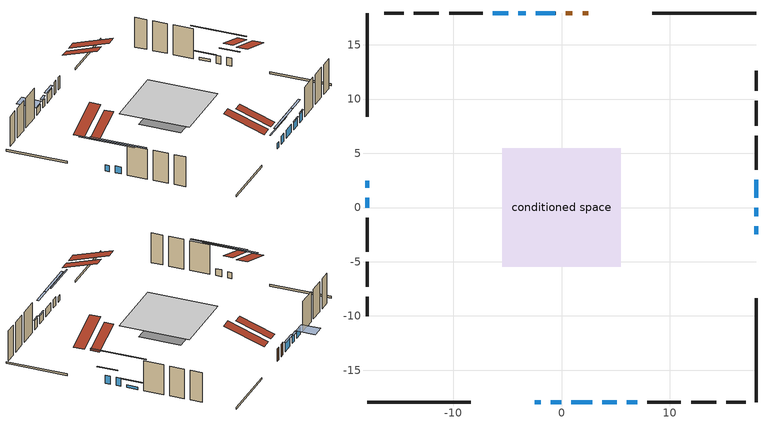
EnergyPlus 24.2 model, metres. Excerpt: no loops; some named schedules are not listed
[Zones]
conditioned space
 floor adiabatic (AdiabaticFloorConstruction): -5.44,-5.44 -5.44,5.44 5.44,5.44 5.44,-5.44 z2.44
 floor foundation (Slab1 construction): -3.26,-3.26 -3.26,3.26 3.26,3.26 3.26,-3.26 z0
 floor foundation (Slab2 construction): -2.88,-2.88 -2.88,2.88 2.88,2.88 2.88,-2.88 z0
 wall outside (RimJoist1 construction): 17.93,17.93 8.37,17.93 / -17.93,-17.93 -8.37,-17.93 / -17.93,17.93 -17.93,8.37 / 17.93,-17.93 17.93,-8.37 z0:0.3
 wall outside (AdiabaticWallConstruction 1): 2.49,17.93 1.94,17.93 / 1.01,17.93 0.37,17.93 z0:2.03
 wall outside (AdiabaticWallConstruction): 17.93,-2.49 17.93,-1.72 / 17.93,-0.8 17.93,-0.03 / -1,-17.93 -0.03,-17.93 / 0.9,-17.93 2.83,-17.93 z0:1.32; -0.55,17.93 -2.38,17.93 / 6.01,-17.93 6.97,-17.93 z0:1.47; -2.49,-17.93 -1.93,-17.93 z0:0.89; -17.93,2.49 -17.93,1.82 z0:0.97; -17.93,0.9 -17.93,-0.02 / -4.9,17.93 -6.33,17.93 z0:1.12; -3.31,17.93 -3.97,17.93 / 3.75,-17.93 5.08,-17.93 z0:1.22; 17.93,0.9 17.93,2.57 z0:0.41
 wall outside (Wall1 construction): -7.25,17.93 -10.36,17.93 / 7.9,-17.93 11.01,-17.93 / -17.93,-0.95 -17.93,-4.06 / 17.93,3.5 17.93,6.6 z0:4.88
 wall outside (Wall2 construction): -11.29,17.93 -13.61,17.93 / 11.94,-17.93 14.25,-17.93 / -17.93,-4.99 -17.93,-7.3 / 17.93,7.53 17.93,9.85 z0:4.88
 wall outside (Wall3 construction): -14.54,17.93 -16.35,17.93 / 15.18,-17.93 17,-17.93 / -17.93,-8.23 -17.93,-10.05 / 17.93,10.78 17.93,12.59 z0:4.88
 window (WindowConstruction): 17.93,-2.48 17.93,-1.72 z0:1.32
 window (WindowConstruction 5): -0.55,17.93 -2.38,17.93 z0:1.47
 window (WindowConstruction 12): -2.48,-17.93 -1.93,-17.93 z0:0.89
 window (WindowConstruction 6): 17.93,-0.79 17.93,-0.03 z0:1.32
 window (WindowConstruction 7): -17.93,2.48 -17.93,1.82 z0:0.97
 window (WindowConstruction 8): -17.93,0.89 -17.93,-0.02 z0:1.12
 window (WindowConstruction 9): -1,-17.93 -0.03,-17.93 z0:1.32
 window (WindowConstruction 10): 0.9,-17.93 2.83,-17.93 z0:1.32
 window (WindowConstruction 1): -3.31,17.93 -3.97,17.93 z0:1.22
 window (WindowConstruction 2): 3.76,-17.93 5.08,-17.93 z0:1.22
 window (WindowConstruction 3): 6.01,-17.93 6.97,-17.93 z0:1.47
 window (WindowConstruction 11): 17.93,0.9 17.93,2.57 z0:0.41
 window (WindowConstruction 4): -4.9,17.93 -6.33,17.93 z0:1.12
 door (Door): 2.48,17.93 1.94,17.93 z0:2.03
 door (Door 1): 1.01,17.93 0.38,17.93 z0:2.03
 ceiling adiabatic (AdiabaticFloorConstruction): 5.44,-5.44 5.44,5.44 -5.44,5.44 -5.44,-5.44 z2.44
 roof outside (Roof1 construction): 5.78,17.93,4.88 5.78,11.63,6.98 7.44,11.63,6.98 7.44,17.93,4.88; -5.78,-17.93,4.88 -5.78,-11.63,6.98 -7.44,-11.63,6.98 -7.44,-17.93,4.88; -17.93,5.78,4.88 -11.63,5.78,6.98 -11.63,7.44,6.98 -17.93,7.44,4.88; 17.93,-5.78,4.88 11.63,-5.78,6.98 11.63,-7.44,6.98 17.93,-7.44,4.88
 roof outside (Roof2 construction): 3.41,17.93,4.88 3.41,12.47,6.7 4.85,12.47,6.7 4.85,17.93,4.88; -3.41,-17.93,4.88 -3.41,-12.47,6.7 -4.85,-12.47,6.7 -4.85,-17.93,4.88; -17.93,3.41,4.88 -12.47,3.41,6.7 -12.47,4.85,6.7 -17.93,4.85,4.88; 17.93,-3.41,4.88 12.47,-3.41,6.7 12.47,-4.85,6.7 17.93,-4.85,4.88
shading: 17.93,-0.5 17.93,-3.7 18.08,-3.7 18.08,-0.5 z2.54; -2.68,17.93 -0.25,17.93 -0.25,18.23 -2.68,18.23 z1.77; 0.81,-17.93 -5.22,-17.93 -5.22,-18.08 0.81,-18.08 z3.63; 17.93,3.93 17.93,-4.75 18.08,-4.75 18.08,3.93 z5.28; -17.93,-2.14 -17.93,6.44 -18.23,6.44 -18.23,-2.14 z4.93; -17.93,-3.98 -17.93,4.85 -18.23,4.85 -18.23,-3.98 z5.08; 2.71,-17.93 -3.74,-17.93 -3.74,-18.23 2.71,-18.23 z4.06; 5.57,-17.93 -1.84,-17.93 -1.84,-18.23 5.57,-18.23 z4.06; -4.27,17.93 -3.01,17.93 -3.01,18.23 -4.27,18.23 z1.52; 5.23,-17.93 3.61,-17.93 3.61,-18.08 5.23,-18.08 z1.37; 7.12,-17.93 5.86,-17.93 5.86,-18.08 7.12,-18.08 z1.62; 17.93,3.48 17.93,-0.01 18.08,-0.01 18.08,3.48 z1.32; -6.62,17.93 -4.6,17.93 -4.6,20.98 -6.62,20.98 z1.42
[Building]
Building 1: Terrain=Suburbs
[Site:Location]
Quebec Intl AP_QC: Latitude {deg}=46.8; Longitude {deg}=-71.38; Time Zone {hr}=-5; Elevation {m}=74; Keep Site Location Information=Yes
[Site:GroundTemperature:Shallow]
0.0108218, -2.24938, -2.43038, -1.3578, 2.94801, 7.23376, 10.9493, 13.303, 13.5029, 11.5886, 7.96783, 3.81355
[Site:WaterMainsTemperature]
Calculation Method=Schedule; Temperature Schedule=mains temperature schedule
[Material] Roughness=Rough; Thermal Absorptance=0.9
Name | Thickness {m} | Conductivity {W/m-K} | Density {kg/m3} | Specific Heat {J/kg-K} | Solar Absorptance | Visible Absorptance
asphalt or fiberglass shingles | 0.00635 | 0.162714 | 1121.4 | 1465.45 | 0.4 | 0.4
concrete 4.0 in. | 0.1016 | 1.803125 | 2242.8 | 837.4 | 0.7 | 0.7
door material | 0.04445 | 0.0451087 | 512.64 | 1214.23 | 0.7 | 0.7
door material 1 | 0.04445 | 0.053851 | 512.64 | 1214.23 | 0.7 | 0.7
floor covering | 0.0127 | 0.0433444 | 54.468 | 1339.84 | 0.6 | 0.6
floor rigid ins; wall rigid ins 1 | 0.512978 | 0.029427 | 32.04 | 1214.23 | 0.7 | 0.7
floor stud and cavity | 0.1397 | 1.75129 | 37.0049 | 1207.88 | 0.7 | 0.7
furniture material conditioned space 1 | 0.1524 | 0.115458 | 640.8 | 1214.23 | 0.6 | 0.6
gypsum board | 0.0127 | 0.160291 | 801 | 837.4 | 0.6 | 0.6
interior vertical ins; interior vertical ins 1 | 0.025908 | 0.029427 | 32.04 | 1214.23 | 0.7 | 0.7
osb sheathing 0.5 in. | 0.0127 | 0.115458 | 512.64 | 1214.23 | 0.7 | 0.7
osb sheathing 0.75 in. | 0.01905 | 0.115458 | 512.64 | 1214.23 | 0.7 | 0.7
osb sheathing 2.0 in. | 0.0508 | 0.115458 | 512.64 | 1214.23 | 0.7 | 0.7
rim joist rigid ins; wall rigid ins | 0.051816 | 0.029427 | 32.04 | 1214.23 | 0.7 | 0.7
rim joist stud and cavity | 0.0508 | 0.0387467 | 125.044 | 1163.47 | 0.6 | 0.6
roof rigid ins | 0.103632 | 0.029427 | 32.04 | 1214.23 | 0.7 | 0.7
roof stud and cavity | 0.2032 | 0.279565 | 78.34581 | 1123.46 | 0.7 | 0.7
roof stud and cavity 1 | 0.2032 | 0.284388 | 78.34581 | 1123.46 | 0.7 | 0.7
slab rigid ins | 0.0126809 | 0.029427 | 32.04 | 1214.23 | 0.7 | 0.7
slab rigid ins 1 | 0.0653415 | 0.029427 | 32.04 | 1214.23 | 0.7 | 0.7
wall stud and cavity | 0.1397 | 0.0908802 | 139.0536 | 1170.24 | 0.7 | 0.7
wall stud and cavity 1 | 0.1397 | 0.201882 | 139.0536 | 1170.24 | 0.7 | 0.7
wall stud and cavity 2 | 0.1397 | 0.0927935 | 139.0536 | 1170.24 | 0.7 | 0.7
wall stud and cavity 3 | 0.0889 | 0.380278 | 52.3479 | 1209.89 | 0.7 | 0.7
wall stud and cavity 4 | 0.0889 | 0.391764 | 83.0341 | 1211.67 | 0.7 | 0.7
wood siding | 0.0254 | 0.102417 | 544.68 | 1172.36 | 0.4 | 0.4
wood siding 1; wood siding 2; wood siding 3 | 0.0254 | 0.102417 | 544.68 | 1172.36 | 0.7 | 0.7
[WindowMaterial:SimpleGlazingSystem]
Name | U-Factor {W/m2-K} | Solar Heat Gain Coefficient
WindowMaterial | 1.88453 | 0.35
WindowMaterial 1 | 1.93052 | 0.34
WindowMaterial 10 | 1.85784 | 0.35
WindowMaterial 11 | 2.98776 | 0.6
WindowMaterial 2 | 1.6222 | 0.44
WindowMaterial 3 | 2.93212 | 0.61
WindowMaterial 4 | 1.254838 | 0.39
WindowMaterial 5 | 1.81639 | 0.37
WindowMaterial 6 | 1.49445 | 0.32
WindowMaterial 7 | 1.80049 | 0.38
WindowMaterial 8 | 1.76813 | 0.39
WindowMaterial 9 | 1.67671 | 0.42
[Construction]
AdiabaticFloorConstruction: floor stud and cavity, floor rigid ins, osb sheathing 0.75 in., floor covering
AdiabaticWallConstruction: wood siding 2, wall rigid ins 1, wall stud and cavity 3, gypsum board
AdiabaticWallConstruction 1: wood siding 3, wall rigid ins 1, wall stud and cavity 3, gypsum board
Door: door material
Door 1: door material 1
furniture construction conditioned space 1: furniture material conditioned space 1
PartitionWallConstruction: gypsum board, wall stud and cavity 4, gypsum board
RimJoist1 construction: wood siding 1, rim joist rigid ins, osb sheathing 2.0 in., rim joist stud and cavity
Roof1 construction: asphalt or fiberglass shingles, roof rigid ins, osb sheathing 0.75 in., roof stud and cavity, gypsum board
Roof2 construction: asphalt or fiberglass shingles, roof rigid ins, osb sheathing 0.75 in., roof stud and cavity 1, gypsum board
Slab1 construction: slab rigid ins, concrete 4.0 in.
Slab2 construction: slab rigid ins 1, concrete 4.0 in.
Wall1 construction: wood siding, osb sheathing 0.5 in., wall stud and cavity, gypsum board
Wall2 construction: wood siding, wall rigid ins, osb sheathing 0.5 in., wall stud and cavity 1, gypsum board
Wall3 construction: wood siding, osb sheathing 0.5 in., wall stud and cavity 2, gypsum board
WindowConstruction: WindowMaterial
WindowConstruction 1; WindowConstruction 2: WindowMaterial 1
WindowConstruction 10: WindowMaterial 9
WindowConstruction 11: WindowMaterial 10
WindowConstruction 12: WindowMaterial 11
WindowConstruction 3: WindowMaterial 2
WindowConstruction 4: WindowMaterial 3
WindowConstruction 5: WindowMaterial 4
WindowConstruction 6: WindowMaterial 5
WindowConstruction 7: WindowMaterial 6
WindowConstruction 8: WindowMaterial 7
WindowConstruction 9: WindowMaterial 8
[Zone]
conditioned space: Multiplier=1; Volume {m3}=294.7; Part of Total Floor Area=Yes
[Space]
conditioned space 1: Zone=conditioned space; Volume {m3}=294.7
[SurfaceProperty:ExposedFoundationPerimeter] Exposed Perimeter Calculation Method=TotalExposedPerimeter
Name | Total Exposed Perimeter {m}
Slab1 | 18.593
Slab2 | 20.422
[InternalMass] Zone or ZoneList=conditioned space; Space or SpaceList=conditioned space 1
Name | Construction | Surface Area {m2}
furniture mass conditioned space 1 | furniture construction conditioned space 1 | 77.6441
partition wall mass | PartitionWallConstruction | 194.11
[Lights]
interior lighting: Zone or ZoneList or Space or SpaceList=conditioned space 1; Schedule=interior lighting schedule; Design Level Calculation Method=LightingLevel; Lighting Level {W}=343.2; Return Air Fraction=0; Fraction Radiant=0.6; Fraction Visible=0.2; Fraction Replaceable=1
[People]
occupants: Zone or ZoneList or Space or SpaceList=conditioned space 1; Number of People Schedule=occupants schedule; Number of People Calculation Method=People; Number of People=3; Fraction Radiant=0.314171; Sensible Heat Fraction=0.56303; Activity Level Schedule=occupants activity schedule; Carbon Dioxide Generation Rate {m3/s-W}=0; Enable ASHRAE 55 Comfort Warnings=No; Mean Radiant Temperature Calculation Type=EnclosureAveraged
[ElectricEquipment] Zone or ZoneList or Space or SpaceList=conditioned space 1; Design Level Calculation Method=EquipmentLevel
Name | Schedule | Design Level {W} | Fraction Latent | Fraction Radiant | Fraction Lost
clothes dryer | clothes dryer schedule | 140.772 | 0.015 | 0.081 | 0.85
clothes washer | clothes washer schedule | 32.1985 | 0.03 | 0.162 | 0.7
cooking range | cooking range schedule | 215.147 | 0.08 | 0.432 | 0.2
dishwasher | dishwasher schedule | 66.8632 | 0.3 | 0.18 | 0.4
fridge | fridge schedule | 72.9452 | 0 | 0.6 | 0
mech vent bath fan 0 | mech vent bath fan 0 schedule | 50.2 | 0 | 0 | 1
mech vent house fan | mech vent house fan schedule | 0 | 0 | 0 | 1
mech vent house fan cfis | mech vent house fan cfis schedule | 0 | 0 | 0 | 0
mech vent range fan 0 | mech vent range fan 0 schedule | 57 | 0 | 0 | 1
misc plug loads | misc plug loads schedule | 494.7 | 0.045 | 0.513 | 0.1
whole house fan | Always On Discrete | 0 | 0 | 0 | 1
[OtherEquipment] Zone or ZoneList or Space or SpaceList=conditioned space 1; Design Level Calculation Method=EquipmentLevel
Name | Fuel Type | Schedule | Design Level {W} | Fraction Latent | Fraction Radiant | Fraction Lost
clothes dryer 1 | Electricity | clothes dryer schedule | 0 | 0.015 | 0.081 | 0.85
cooking range 1 | Electricity | cooking range schedule | 0 | 0.08 | 0.432 | 0.2
general water use latent | None | general water use schedule | 62.594 | 1 | 0 | 0
general water use sensible | None | general water use schedule | -61.6891 | 0 | 0.6 | 0
mech vent house fan latent load | None | Always On Discrete | 0 | 1 | 0 | 0
mech vent house fan sensible load | None | Always On Discrete | 0 | 0 | 0 | 0
water heater energy adjustment1 | Electricity | Always On Discrete | 0.01 | 0 | 0 | 1
[ZoneInfiltration:DesignFlowRate] Zone or ZoneList or Space or SpaceList=conditioned space 1; Schedule=Always On Discrete; Design Flow Rate Calculation Method=Flow/Zone; Design Flow Rate {m3/s}=0
infil flow; natural vent flow; whole house fan flow
[ZoneControl:Thermostat]
conditioned space Thermostat: Zone or ZoneList=conditioned space; Control Type Schedule=conditioned space Thermostat Schedule; Control 1=conditioned space temperature setpoint; Temperature Difference Between Cutout And Setpoint {deltaC}=0
[ThermostatSetpoint:DualSetpoint]
conditioned space temperature setpoint: Heating Setpoint Temperature Schedule=heating setpoint; Cooling Setpoint Temperature Schedule=cooling setpoint
[Zone equipment]
conditioned space: electric baseboard
[Foundation:Kiva] Initial Indoor Air Temperature {C}=18; Interior Vertical Insulation Depth {m}=0.1016; Wall Height Above Grade {m}=0.1016; Wall Depth Below Slab {m}=0.2032
Name | Interior Vertical Insulation Material
Foundation Kiva 1 | interior vertical ins
Foundation Kiva 2 | interior vertical ins 1
[Foundation:Kiva:Settings]
Soil Conductivity {W/m-K}=0.849921; Soil Density {kg/m3}=1842.3; Soil Specific Heat {J/kg-K}=418.7; Ground Solar Absorptivity=0.9; Ground Thermal Absorptivity=0.9; Ground Surface Roughness {m}=0.03; Far-Field Width {m}=40; Deep-Ground Boundary Condition=ZeroFlux; Deep-Ground Depth {m}=40; Minimum Cell Dimension {m}=0.2; Maximum Cell Growth Coefficient=3; Simulation Timestep=Timestep
[Exterior:Lights]
exterior lighting: Schedule=exterior lighting schedule; Design Level {W}=75.6
[EnergyManagementSystem:Sensor] Output:Variable or Output:Meter Index Key=conditioned space
Name | Output:Variable or Output:Meter
conditioned_space_clg_unmet_s | Zone Cooling Setpoint Not Met Time
conditioned_space_htg_unmet_s | Zone Heating Setpoint Not Met Time
fridge_tin_s; tin_s; tin_s_1 | Zone Mean Air Temperature
tout_s | Zone Outdoor Air Drybulb Temperature
win_s | Zone Air Humidity Ratio
[Schedule:Week:Daily]
interior lighting schedule Week Rule - Jan1-Jan27: interior lighting schedule day, interior lighting schedule day, interior lighting schedule day, interior lighting schedule day, interior lighting schedule day, interior lighting schedule day, interior lighting schedule day, interior lighting schedule default day, interior lighting schedule default day, interior lighting schedule default day, interior lighting schedule default day, interior lighting schedule default day
interior lighting schedule Week Rule - Jan28-Feb3: interior lighting schedule day, interior lighting schedule day, interior lighting schedule day, interior lighting schedule day, interior lighting schedule day 1, interior lighting schedule day 1, interior lighting schedule day 1, interior lighting schedule default day, interior lighting schedule default day, interior lighting schedule default day, interior lighting schedule default day, interior lighting schedule default day
interior lighting schedule Week Rule - Feb4-Feb24: interior lighting schedule day 1, interior lighting schedule day 1, interior lighting schedule day 1, interior lighting schedule day 1, interior lighting schedule day 1, interior lighting schedule day 1, interior lighting schedule day 1, interior lighting schedule default day, interior lighting schedule default day, interior lighting schedule default day, interior lighting schedule default day, interior lighting schedule default day
interior lighting schedule Week Rule - Feb25-Mar3: interior lighting schedule day 1, interior lighting schedule day 1, interior lighting schedule day 1, interior lighting schedule day 1, interior lighting schedule day 2, interior lighting schedule day 2, interior lighting schedule day 2, interior lighting schedule default day, interior lighting schedule default day, interior lighting schedule default day, interior lighting schedule default day, interior lighting schedule default day
interior lighting schedule Week Rule - Mar4-Mar31: interior lighting schedule day 2, interior lighting schedule day 2, interior lighting schedule day 2, interior lighting schedule day 2, interior lighting schedule day 2, interior lighting schedule day 2, interior lighting schedule day 2, interior lighting schedule default day, interior lighting schedule default day, interior lighting schedule default day, interior lighting schedule default day, interior lighting schedule default day
interior lighting schedule Week Rule - Apr1-Apr28: interior lighting schedule day 3, interior lighting schedule day 3, interior lighting schedule day 3, interior lighting schedule day 3, interior lighting schedule day 3, interior lighting schedule day 3, interior lighting schedule day 3, interior lighting schedule default day, interior lighting schedule default day, interior lighting schedule default day, interior lighting schedule default day, interior lighting schedule default day
interior lighting schedule Week Rule - Apr29-May5: interior lighting schedule day 3, interior lighting schedule day 3, interior lighting schedule day 4, interior lighting schedule day 4, interior lighting schedule day 4, interior lighting schedule day 4, interior lighting schedule day 4, interior lighting schedule default day, interior lighting schedule default day, interior lighting schedule default day, interior lighting schedule default day, interior lighting schedule default day
interior lighting schedule Week Rule - May6-May26: interior lighting schedule day 4, interior lighting schedule day 4, interior lighting schedule day 4, interior lighting schedule day 4, interior lighting schedule day 4, interior lighting schedule day 4, interior lighting schedule day 4, interior lighting schedule default day, interior lighting schedule default day, interior lighting schedule default day, interior lighting schedule default day, interior lighting schedule default day
interior lighting schedule Week Rule - May27-Jun2: interior lighting schedule day 4, interior lighting schedule day 4, interior lighting schedule day 4, interior lighting schedule day 4, interior lighting schedule day 4, interior lighting schedule day 5, interior lighting schedule day 5, interior lighting schedule default day, interior lighting schedule default day, interior lighting schedule default day, interior lighting schedule default day, interior lighting schedule default day
interior lighting schedule Week Rule - Jun3-Jun30: interior lighting schedule day 5, interior lighting schedule day 5, interior lighting schedule day 5, interior lighting schedule day 5, interior lighting schedule day 5, interior lighting schedule day 5, interior lighting schedule day 5, interior lighting schedule default day, interior lighting schedule default day, interior lighting schedule default day, interior lighting schedule default day, interior lighting schedule default day
interior lighting schedule Week Rule - Jul1-Jul28: interior lighting schedule day 6, interior lighting schedule day 6, interior lighting schedule day 6, interior lighting schedule day 6, interior lighting schedule day 6, interior lighting schedule day 6, interior lighting schedule day 6, interior lighting schedule default day, interior lighting schedule default day, interior lighting schedule default day, interior lighting schedule default day, interior lighting schedule default day
interior lighting schedule Week Rule - Jul29-Aug4: interior lighting schedule day 6, interior lighting schedule day 6, interior lighting schedule day 6, interior lighting schedule day 7, interior lighting schedule day 7, interior lighting schedule day 7, interior lighting schedule day 7, interior lighting schedule default day, interior lighting schedule default day, interior lighting schedule default day, interior lighting schedule default day, interior lighting schedule default day
interior lighting schedule Week Rule - Aug5-Aug25: interior lighting schedule day 7, interior lighting schedule day 7, interior lighting schedule day 7, interior lighting schedule day 7, interior lighting schedule day 7, interior lighting schedule day 7, interior lighting schedule day 7, interior lighting schedule default day, interior lighting schedule default day, interior lighting schedule default day, interior lighting schedule default day, interior lighting schedule default day
interior lighting schedule Week Rule - Aug26-Sep1: interior lighting schedule day 7, interior lighting schedule day 7, interior lighting schedule day 7, interior lighting schedule day 7, interior lighting schedule day 7, interior lighting schedule day 7, interior lighting schedule day 8, interior lighting schedule default day, interior lighting schedule default day, interior lighting schedule default day, interior lighting schedule default day, interior lighting schedule default day
interior lighting schedule Week Rule - Sep2-Sep29: interior lighting schedule day 8, interior lighting schedule day 8, interior lighting schedule day 8, interior lighting schedule day 8, interior lighting schedule day 8, interior lighting schedule day 8, interior lighting schedule day 8, interior lighting schedule default day, interior lighting schedule default day, interior lighting schedule default day, interior lighting schedule default day, interior lighting schedule default day
interior lighting schedule Week Rule - Sep30-Oct6: interior lighting schedule day 8, interior lighting schedule day 9, interior lighting schedule day 9, interior lighting schedule day 9, interior lighting schedule day 9, interior lighting schedule day 9, interior lighting schedule day 9, interior lighting schedule default day, interior lighting schedule default day, interior lighting schedule default day, interior lighting schedule default day, interior lighting schedule default day
interior lighting schedule Week Rule - Oct7-Oct27: interior lighting schedule day 9, interior lighting schedule day 9, interior lighting schedule day 9, interior lighting schedule day 9, interior lighting schedule day 9, interior lighting schedule day 9, interior lighting schedule day 9, interior lighting schedule default day, interior lighting schedule default day, interior lighting schedule default day, interior lighting schedule default day, interior lighting schedule default day
interior lighting schedule Week Rule - Oct28-Nov3: interior lighting schedule day 9, interior lighting schedule day 9, interior lighting schedule day 9, interior lighting schedule day 9, interior lighting schedule day 10, interior lighting schedule day 10, interior lighting schedule day 10, interior lighting schedule default day, interior lighting schedule default day, interior lighting schedule default day, interior lighting schedule default day, interior lighting schedule default day
interior lighting schedule Week Rule - Nov4-Nov24: interior lighting schedule day 10, interior lighting schedule day 10, interior lighting schedule day 10, interior lighting schedule day 10, interior lighting schedule day 10, interior lighting schedule day 10, interior lighting schedule day 10, interior lighting schedule default day, interior lighting schedule default day, interior lighting schedule default day, interior lighting schedule default day, interior lighting schedule default day
interior lighting schedule Week Rule - Nov25-Dec1: interior lighting schedule day 10, interior lighting schedule day 10, interior lighting schedule day 10, interior lighting schedule day 10, interior lighting schedule day 10, interior lighting schedule day 10, interior lighting schedule day 11, interior lighting schedule default day, interior lighting schedule default day, interior lighting schedule default day, interior lighting schedule default day, interior lighting schedule default day
interior lighting schedule Week Rule - Dec2-Dec31: interior lighting schedule day 11, interior lighting schedule day 11, interior lighting schedule day 11, interior lighting schedule day 11, interior lighting schedule day 11, interior lighting schedule day 11, interior lighting schedule day 11, interior lighting schedule default day, interior lighting schedule default day, interior lighting schedule default day, interior lighting schedule default day, interior lighting schedule default day
occupants schedule Week Rule - Jan1-Dec31: occupants schedule day, occupants schedule day, occupants schedule day, occupants schedule day, occupants schedule day, occupants schedule day, occupants schedule day, occupants schedule default day, occupants schedule default day, occupants schedule default day, occupants schedule default day, occupants schedule default day
clothes dryer schedule Week Rule - Jan1-Dec31: clothes dryer schedule day, clothes dryer schedule day, clothes dryer schedule day, clothes dryer schedule day, clothes dryer schedule day, clothes dryer schedule day, clothes dryer schedule day, clothes dryer schedule default day, clothes dryer schedule default day, clothes dryer schedule default day, clothes dryer schedule default day, clothes dryer schedule default day
clothes washer schedule Week Rule - Jan1-Dec31: clothes washer schedule day, clothes washer schedule day, clothes washer schedule day, clothes washer schedule day, clothes washer schedule day, clothes washer schedule day, clothes washer schedule day, clothes washer schedule default day, clothes washer schedule default day, clothes washer schedule default day, clothes washer schedule default day, clothes washer schedule default day
cooking range schedule Week Rule - Jan1-Dec31: cooking range schedule day, cooking range schedule day, cooking range schedule day, cooking range schedule day, cooking range schedule day, cooking range schedule day, cooking range schedule day, cooking range schedule default day, cooking range schedule default day, cooking range schedule default day, cooking range schedule default day, cooking range schedule default day
dishwasher schedule Week Rule - Jan1-Dec31: dishwasher schedule day, dishwasher schedule day, dishwasher schedule day, dishwasher schedule day, dishwasher schedule day, dishwasher schedule day, dishwasher schedule day, dishwasher schedule default day, dishwasher schedule default day, dishwasher schedule default day, dishwasher schedule default day, dishwasher schedule default day
mech vent bath fan 0 schedule Week Rule - Jan1-Dec31: mech vent bath fan 0 schedule day, mech vent bath fan 0 schedule day, mech vent bath fan 0 schedule day, mech vent bath fan 0 schedule day, mech vent bath fan 0 schedule day, mech vent bath fan 0 schedule day, mech vent bath fan 0 schedule day, mech vent bath fan 0 schedule default day, mech vent bath fan 0 schedule default day, mech vent bath fan 0 schedule default day, mech vent bath fan 0 schedule default day, mech vent bath fan 0 schedule default day
mech vent range fan 0 schedule Week Rule - Jan1-Dec31: mech vent range fan 0 schedule day, mech vent range fan 0 schedule day, mech vent range fan 0 schedule day, mech vent range fan 0 schedule day, mech vent range fan 0 schedule day, mech vent range fan 0 schedule day, mech vent range fan 0 schedule day, mech vent range fan 0 schedule default day, mech vent range fan 0 schedule default day, mech vent range fan 0 schedule default day, mech vent range fan 0 schedule default day, mech vent range fan 0 schedule default day
misc plug loads schedule Week Rule - Jan1-Dec31: misc plug loads schedule day, misc plug loads schedule day, misc plug loads schedule day, misc plug loads schedule day, misc plug loads schedule day, misc plug loads schedule day, misc plug loads schedule day, misc plug loads schedule default day, misc plug loads schedule default day, misc plug loads schedule default day, misc plug loads schedule default day, misc plug loads schedule default day
general water use schedule Week Rule - Jan1-Dec31: general water use schedule day, general water use schedule day, general water use schedule day, general water use schedule day, general water use schedule day, general water use schedule day, general water use schedule day, general water use schedule default day, general water use schedule default day, general water use schedule default day, general water use schedule default day, general water use schedule default day
exterior lighting schedule Week Rule - Jan1-Jan27: exterior lighting schedule day, exterior lighting schedule day, exterior lighting schedule day, exterior lighting schedule day, exterior lighting schedule day, exterior lighting schedule day, exterior lighting schedule day, exterior lighting schedule default day, exterior lighting schedule default day, exterior lighting schedule default day, exterior lighting schedule default day, exterior lighting schedule default day
exterior lighting schedule Week Rule - Jan28-Feb3: exterior lighting schedule day, exterior lighting schedule day, exterior lighting schedule day, exterior lighting schedule day, exterior lighting schedule day 1, exterior lighting schedule day 1, exterior lighting schedule day 1, exterior lighting schedule default day, exterior lighting schedule default day, exterior lighting schedule default day, exterior lighting schedule default day, exterior lighting schedule default day
exterior lighting schedule Week Rule - Feb4-Feb24: exterior lighting schedule day 1, exterior lighting schedule day 1, exterior lighting schedule day 1, exterior lighting schedule day 1, exterior lighting schedule day 1, exterior lighting schedule day 1, exterior lighting schedule day 1, exterior lighting schedule default day, exterior lighting schedule default day, exterior lighting schedule default day, exterior lighting schedule default day, exterior lighting schedule default day
exterior lighting schedule Week Rule - Feb25-Mar3: exterior lighting schedule day 1, exterior lighting schedule day 1, exterior lighting schedule day 1, exterior lighting schedule day 1, exterior lighting schedule day 2, exterior lighting schedule day 2, exterior lighting schedule day 2, exterior lighting schedule default day, exterior lighting schedule default day, exterior lighting schedule default day, exterior lighting schedule default day, exterior lighting schedule default day
exterior lighting schedule Week Rule - Mar4-Mar31: exterior lighting schedule day 2, exterior lighting schedule day 2, exterior lighting schedule day 2, exterior lighting schedule day 2, exterior lighting schedule day 2, exterior lighting schedule day 2, exterior lighting schedule day 2, exterior lighting schedule default day, exterior lighting schedule default day, exterior lighting schedule default day, exterior lighting schedule default day, exterior lighting schedule default day
exterior lighting schedule Week Rule - Apr1-Apr28: exterior lighting schedule day 3, exterior lighting schedule day 3, exterior lighting schedule day 3, exterior lighting schedule day 3, exterior lighting schedule day 3, exterior lighting schedule day 3, exterior lighting schedule day 3, exterior lighting schedule default day, exterior lighting schedule default day, exterior lighting schedule default day, exterior lighting schedule default day, exterior lighting schedule default day
exterior lighting schedule Week Rule - Apr29-May5: exterior lighting schedule day 3, exterior lighting schedule day 3, exterior lighting schedule day 4, exterior lighting schedule day 4, exterior lighting schedule day 4, exterior lighting schedule day 4, exterior lighting schedule day 4, exterior lighting schedule default day, exterior lighting schedule default day, exterior lighting schedule default day, exterior lighting schedule default day, exterior lighting schedule default day
exterior lighting schedule Week Rule - May6-May26: exterior lighting schedule day 4, exterior lighting schedule day 4, exterior lighting schedule day 4, exterior lighting schedule day 4, exterior lighting schedule day 4, exterior lighting schedule day 4, exterior lighting schedule day 4, exterior lighting schedule default day, exterior lighting schedule default day, exterior lighting schedule default day, exterior lighting schedule default day, exterior lighting schedule default day
exterior lighting schedule Week Rule - May27-Jun2: exterior lighting schedule day 4, exterior lighting schedule day 4, exterior lighting schedule day 4, exterior lighting schedule day 4, exterior lighting schedule day 4, exterior lighting schedule day 5, exterior lighting schedule day 5, exterior lighting schedule default day, exterior lighting schedule default day, exterior lighting schedule default day, exterior lighting schedule default day, exterior lighting schedule default day
exterior lighting schedule Week Rule - Jun3-Jun30: exterior lighting schedule day 5, exterior lighting schedule day 5, exterior lighting schedule day 5, exterior lighting schedule day 5, exterior lighting schedule day 5, exterior lighting schedule day 5, exterior lighting schedule day 5, exterior lighting schedule default day, exterior lighting schedule default day, exterior lighting schedule default day, exterior lighting schedule default day, exterior lighting schedule default day
exterior lighting schedule Week Rule - Jul1-Jul28: exterior lighting schedule day 6, exterior lighting schedule day 6, exterior lighting schedule day 6, exterior lighting schedule day 6, exterior lighting schedule day 6, exterior lighting schedule day 6, exterior lighting schedule day 6, exterior lighting schedule default day, exterior lighting schedule default day, exterior lighting schedule default day, exterior lighting schedule default day, exterior lighting schedule default day
exterior lighting schedule Week Rule - Jul29-Aug4: exterior lighting schedule day 6, exterior lighting schedule day 6, exterior lighting schedule day 6, exterior lighting schedule day 7, exterior lighting schedule day 7, exterior lighting schedule day 7, exterior lighting schedule day 7, exterior lighting schedule default day, exterior lighting schedule default day, exterior lighting schedule default day, exterior lighting schedule default day, exterior lighting schedule default day
exterior lighting schedule Week Rule - Aug5-Aug25: exterior lighting schedule day 7, exterior lighting schedule day 7, exterior lighting schedule day 7, exterior lighting schedule day 7, exterior lighting schedule day 7, exterior lighting schedule day 7, exterior lighting schedule day 7, exterior lighting schedule default day, exterior lighting schedule default day, exterior lighting schedule default day, exterior lighting schedule default day, exterior lighting schedule default day
exterior lighting schedule Week Rule - Aug26-Sep1: exterior lighting schedule day 7, exterior lighting schedule day 7, exterior lighting schedule day 7, exterior lighting schedule day 7, exterior lighting schedule day 7, exterior lighting schedule day 7, exterior lighting schedule day 8, exterior lighting schedule default day, exterior lighting schedule default day, exterior lighting schedule default day, exterior lighting schedule default day, exterior lighting schedule default day
exterior lighting schedule Week Rule - Sep2-Sep29: exterior lighting schedule day 8, exterior lighting schedule day 8, exterior lighting schedule day 8, exterior lighting schedule day 8, exterior lighting schedule day 8, exterior lighting schedule day 8, exterior lighting schedule day 8, exterior lighting schedule default day, exterior lighting schedule default day, exterior lighting schedule default day, exterior lighting schedule default day, exterior lighting schedule default day
[Schedule:Year]
interior lighting schedule: interior lighting schedule Week Rule - Jan1-Jan27, 1, 1, 1, 27, interior lighting schedule Week Rule - Jan28-Feb3, 1, 28, 2, 3, interior lighting schedule Week Rule - Feb4-Feb24, 2, 4, 2, 24, interior lighting schedule Week Rule - Feb25-Mar3, 2, 25, 3, 3, interior lighting schedule Week Rule - Mar4-Mar31, 3, 4, 3, 31, interior lighting schedule Week Rule - Apr1-Apr28, 4, 1, 4, 28, interior lighting schedule Week Rule - Apr29-May5, 4, 29, 5, 5, interior lighting schedule Week Rule - May6-May26, 5, 6, 5, 26, interior lighting schedule Week Rule - May27-Jun2, 5, 27, 6, 2, interior lighting schedule Week Rule - Jun3-Jun30, 6, 3, 6, 30, interior lighting schedule Week Rule - Jul1-Jul28, 7, 1, 7, 28, interior lighting schedule Week Rule - Jul29-Aug4, 7, 29, 8, 4, interior lighting schedule Week Rule - Aug5-Aug25, 8, 5, 8, 25, interior lighting schedule Week Rule - Aug26-Sep1, 8, 26, 9, 1, interior lighting schedule Week Rule - Sep2-Sep29, 9, 2, 9, 29, interior lighting schedule Week Rule - Sep30-Oct6, 9, 30, 10, 6, interior lighting schedule Week Rule - Oct7-Oct27, 10, 7, 10, 27, interior lighting schedule Week Rule - Oct28-Nov3, 10, 28, 11, 3, interior lighting schedule Week Rule - Nov4-Nov24, 11, 4, 11, 24, interior lighting schedule Week Rule - Nov25-Dec1, 11, 25, 12, 1, interior lighting schedule Week Rule - Dec2-Dec31, 12, 2, 12, 31
occupants schedule: occupants schedule Week Rule - Jan1-Dec31, 1, 1, 12, 31
clothes dryer schedule: clothes dryer schedule Week Rule - Jan1-Dec31, 1, 1, 12, 31
clothes washer schedule: clothes washer schedule Week Rule - Jan1-Dec31, 1, 1, 12, 31
cooking range schedule: cooking range schedule Week Rule - Jan1-Dec31, 1, 1, 12, 31
dishwasher schedule: dishwasher schedule Week Rule - Jan1-Dec31, 1, 1, 12, 31
mech vent bath fan 0 schedule: mech vent bath fan 0 schedule Week Rule - Jan1-Dec31, 1, 1, 12, 31
mech vent range fan 0 schedule: mech vent range fan 0 schedule Week Rule - Jan1-Dec31, 1, 1, 12, 31
misc plug loads schedule: misc plug loads schedule Week Rule - Jan1-Dec31, 1, 1, 12, 31
general water use schedule: general water use schedule Week Rule - Jan1-Dec31, 1, 1, 12, 31
exterior lighting schedule: exterior lighting schedule Week Rule - Jan1-Jan27, 1, 1, 1, 27, exterior lighting schedule Week Rule - Jan28-Feb3, 1, 28, 2, 3, exterior lighting schedule Week Rule - Feb4-Feb24, 2, 4, 2, 24, exterior lighting schedule Week Rule - Feb25-Mar3, 2, 25, 3, 3, exterior lighting schedule Week Rule - Mar4-Mar31, 3, 4, 3, 31, exterior lighting schedule Week Rule - Apr1-Apr28, 4, 1, 4, 28, exterior lighting schedule Week Rule - Apr29-May5, 4, 29, 5, 5, exterior lighting schedule Week Rule - May6-May26, 5, 6, 5, 26, exterior lighting schedule Week Rule - May27-Jun2, 5, 27, 6, 2, exterior lighting schedule Week Rule - Jun3-Jun30, 6, 3, 6, 30, exterior lighting schedule Week Rule - Jul1-Jul28, 7, 1, 7, 28, exterior lighting schedule Week Rule - Jul29-Aug4, 7, 29, 8, 4, exterior lighting schedule Week Rule - Aug5-Aug25, 8, 5, 8, 25, exterior lighting schedule Week Rule - Aug26-Sep1, 8, 26, 9, 1, exterior lighting schedule Week Rule - Sep2-Sep29, 9, 2, 9, 29, exterior lighting schedule Week Rule - Sep30-Oct6, 9, 30, 10, 6, exterior lighting schedule Week Rule - Oct7-Oct27, 10, 7, 10, 27, exterior lighting schedule Week Rule - Oct28-Nov3, 10, 28, 11, 3, exterior lighting schedule Week Rule - Nov4-Nov24, 11, 4, 11, 24, exterior lighting schedule Week Rule - Nov25-Dec1, 11, 25, 12, 1, exterior lighting schedule Week Rule - Dec2-Dec31, 12, 2, 12, 31
[Schedule:Constant]
Name | Hourly Value
occupants activity schedule | 117.228
fridge schedule | 0
mech vent house fan schedule; mech vent house fan cfis schedule; Always On Discrete | 1
[Schedule:Compact]
conditioned space Thermostat Schedule: Through: 12/31, For: AllDays, Until: 24:00, 4
mains temperature schedule: Through: 01/01, For: AllDays, Until: 24:00, 5.175, Through: 01/02, For: AllDays, Until: 24:00, 5.10167, Through: 01/03, For: AllDays, Until: 24:00, 5.02889, Through: 01/04, For: AllDays, Until: 24:00, 4.95778, Through: 01/05, For: AllDays, Until: 24:00, 4.88778, Through: 01/06, For: AllDays, Until: 24:00, 4.81833, Through: 01/07, For: AllDays, Until: 24:00, 4.75056, Through: 01/08, For: AllDays, Until: 24:00, 4.68389, Through: 01/09, For: AllDays, Until: 24:00, 4.61833, Through: 01/10, For: AllDays, Until: 24:00, 4.55389, Through: 01/11, For: AllDays, Until: 24:00, 4.49056, Through: 01/12, For: AllDays, Until: 24:00, 4.42889, Through: 01/13, For: AllDays, Until: 24:00, 4.36778, Through: 01/14, For: AllDays, Until: 24:00, 4.30889, Through: 01/15, For: AllDays, Until: 24:00, 4.25056, Through: 01/16, For: AllDays, Until: 24:00, 4.19389, Through: 01/17, For: AllDays, Until: 24:00, 4.13833, Through: 01/18, For: AllDays, Until: 24:00, 4.08444, Through: 01/19, For: AllDays, Until: 24:00, 4.03167, Through: 01/20, For: AllDays, Until: 24:00, 3.98056, Through: 01/21, For: AllDays, Until: 24:00, 3.93056, Through: 01/22, For: AllDays, Until: 24:00, 3.88222, Through: 01/23, For: AllDays, Until: 24:00, 3.835, Through: 01/24, For: AllDays, Until: 24:00, 3.78944, Through: 01/25, For: AllDays, Until: 24:00, 3.74556, Through: 01/26, For: AllDays, Until: 24:00, 3.70278, Through: 01/27, For: AllDays, Until: 24:00, 3.66167, Through: 01/28, For: AllDays, Until: 24:00, 3.62167, Through: 01/29, For: AllDays, Until: 24:00, 3.58389, Through: 01/30, For: AllDays, Until: 24:00, 3.54722, Through: 01/31, For: AllDays, Until: 24:00, 3.51167, Through: 02/01, For: AllDays, Until: 24:00, 3.47833, Through: 02/02, For: AllDays, Until: 24:00, 3.44611, Through: 02/03, For: AllDays, Until: 24:00, 3.41556, Through: 02/04, For: AllDays, Until: 24:00, 3.38667, Through: 02/05, For: AllDays, Until: 24:00, 3.35944, Through: 02/06, For: AllDays, Until: 24:00, 3.33389, Through: 02/07, For: AllDays, Until: 24:00, 3.30944, Through: 02/08, For: AllDays, Until: 24:00, 3.28667, Through: 02/09, For: AllDays, Until: 24:00, 3.26611, Through: 02/10, For: AllDays, Until: 24:00, 3.24667, Through: 02/11, For: AllDays, Until: 24:00, 3.22889, Through: 02/12, For: AllDays, Until: 24:00, 3.21278, Through: 02/13, For: AllDays, Until: 24:00, 3.19833, Through: 02/14, For: AllDays, Until: 24:00, 3.18556, Through: 02/15, For: AllDays, Until: 24:00, 3.17389, Through: 02/16, For: AllDays, Until: 24:00, 3.16444, Through: 02/17, For: AllDays, Until: 24:00, 3.15667, Through: 02/18, For: AllDays, Until: 24:00, 3.15056, Through: 02/19, For: AllDays, Until: 24:00, 3.14556, Through: 02/20, For: AllDays, Until: 24:00, 3.14278, Through: 02/21, For: AllDays, Until: 24:00, 3.14111, Through: 02/22, For: AllDays, Until: 24:00, 3.14167, Through: 02/23, For: AllDays, Until: 24:00, 3.14333, Through: 02/24, For: AllDays, Until: 24:00, 3.14722, Through: 02/25, For: AllDays, Until: 24:00, 3.15222, Through: 02/26, For: AllDays, Until: 24:00, 3.15944, Through: 02/27, For: AllDays, Until: 24:00, 3.16778, Through: 02/28, For: AllDays, Until: 24:00, 3.17778, Through: 03/01, For: AllDays, Until: 24:00, 3.18944, Through: 03/02, For: AllDays, Until: 24:00, 3.20333, Through: 03/03, For: AllDays, Until: 24:00, 3.21833, Through: 03/04, For: AllDays, Until: 24:00, 3.235, Through: 03/05, For: AllDays, Until: 24:00, 3.25333, Through: 03/06, For: AllDays, Until: 24:00, 3.27333, Through: 03/07, For: AllDays, Until: 24:00, 3.29444, Through: 03/08, For: AllDays, Until: 24:00, 3.31778, Through: 03/09, For: AllDays, Until: 24:00, 3.34222, Through: 03/10, For: AllDays, Until: 24:00, 3.36889, Through: 03/11, For: AllDays, Until: 24:00, 3.39667, Through: 03/12, For: AllDays, Until: 24:00, 3.42611, Through: 03/13, For: AllDays, Until: 24:00, 3.45722, Through: 03/14, For: AllDays, Until: 24:00, 3.49, Through: 03/15, For: AllDays, Until: 24:00, 3.52389, Through: 03/16, For: AllDays, Until: 24:00, 3.55944, Through: 03/17, For: AllDays, Until: 24:00, 3.59667, Through: 03/18, For: AllDays, Until: 24:00, 3.63556, Through: 03/19, For: AllDays, Until: 24:00, 3.67556, Through: 03/20, For: AllDays, Until: 24:00, 3.71722, Through: 03/21, For: AllDays, Until: 24:00, 3.76056, Through: 03/22, For: AllDays, Until: 24:00, 3.80556, Through: 03/23, For: AllDays, Until: 24:00, 3.85111, Through: 03/24, For: AllDays, Until: 24:00, 3.89889, Through: 03/25, For: AllDays, Until: 24:00, 3.94778, Through: 03/26, For: AllDays, Until: 24:00, 3.99833, Through: 03/27, For: AllDays, Until: 24:00, 4.05, Through: 03/28, For: AllDays, Until: 24:00, 4.10333, Through: 03/29, For: AllDays, Until: 24:00, 4.15778, Through: 03/30, For: AllDays, Until: 24:00, 4.21333, Through: 03/31, For: AllDays, Until: 24:00, 4.27056, Through: 04/01, For: AllDays, Until: 24:00, 4.32944, Through: 04/02, For: AllDays, Until: 24:00, 4.38889, Through: 04/03, For: AllDays, Until: 24:00, 4.45, Through: 04/04, For: AllDays, Until: 24:00, 4.51222, Through: 04/05, For: AllDays, Until: 24:00, 4.57611, Through: 04/06, For: AllDays, Until: 24:00, 4.64056, Through: 04/07, For: AllDays, Until: 24:00, 4.70667, Through: 04/08, For: AllDays, Until: 24:00, 4.77389, Through: 04/09, For: AllDays, Until: 24:00, 4.84222, Through: 04/10, For: AllDays, Until: 24:00, 4.91167, Through: 04/11, For: AllDays, Until: 24:00, 4.98278, Through: 04/12, For: AllDays, Until: 24:00, 5.05444, Through: 04/13, For: AllDays, Until: 24:00, 5.12722, Through: 04/14, For: AllDays, Until: 24:00, 5.20111, Through: 04/15, For: AllDays, Until: 24:00, 5.27611, Through: 04/16, For: AllDays, Until: 24:00, 5.35167, Through: 04/17, For: AllDays, Until: 24:00, 5.42889, Through: 04/18, For: AllDays, Until: 24:00, 5.50667, Through: 04/19, For: AllDays, Until: 24:00, 5.58556, Through: 04/20, For: AllDays, Until: 24:00, 5.665, Through: 04/21, For: AllDays, Until: 24:00, 5.74611, Through: 04/22, For: AllDays, Until: 24:00, 5.82722, Through: 04/23, For: AllDays, Until: 24:00, 5.91, Through: 04/24, For: AllDays, Until: 24:00, 5.99278, Through: 04/25, For: AllDays, Until: 24:00, 6.07722, Through: 04/26, For: AllDays, Until: 24:00, 6.16167, Through: 04/27, For: AllDays, Until: 24:00, 6.24722, Through: 04/28, For: AllDays, Until: 24:00, 6.33389, Through: 04/29, For: AllDays, Until: 24:00, 6.42056, Through: 04/30, For: AllDays, Until: 24:00, 6.50833, Through: 05/01, For: AllDays, Until: 24:00, 6.59667, Through: 05/02, For: AllDays, Until: 24:00, 6.68556, Through: 05/03, For: AllDays, Until: 24:00, 6.775, Through: 05/04, For: AllDays, Until: 24:00, 6.86556, Through: 05/05, For: AllDays, Until: 24:00, 6.95611, Through: 05/06, For: AllDays, Until: 24:00, 7.04722, Through: 05/07, For: AllDays, Until: 24:00, 7.13889, Through: 05/08, For: AllDays, Until: 24:00, 7.23111, Through: 05/09, For: AllDays, Until: 24:00, 7.32333, Through: 05/10, For: AllDays, Until: 24:00, 7.41667, Through: 05/11, For: AllDays, Until: 24:00, 7.51, Through: 05/12, For: AllDays, Until: 24:00, 7.60389, Through: 05/13, For: AllDays, Until: 24:00, 7.69778, Through: 05/14, For: AllDays, Until: 24:00, 7.79222, Through: 05/15, For: AllDays, Until: 24:00, 7.88667, Through: 05/16, For: AllDays, Until: 24:00, 7.98167, Through: 05/17, For: AllDays, Until: 24:00, 8.07667, Through: 05/18, For: AllDays, Until: 24:00, 8.17167, Through: 05/19, For: AllDays, Until: 24:00, 8.26722, Through: 05/20, For: AllDays, Until: 24:00, 8.36278, Through: 05/21, For: AllDays, Until: 24:00, 8.45833, Through: 05/22, For: AllDays, Until: 24:00, 8.55444, Through: 05/23, For: AllDays, Until: 24:00, 8.65, Through: 05/24, For: AllDays, Until: 24:00, 8.74611, Through: 05/25, For: AllDays, Until: 24:00, 8.84167, Through: 05/26, For: AllDays, Until: 24:00, 8.93722, Through: 05/27, For: AllDays, Until: 24:00, 9.03333, Through: 05/28, For: AllDays, Until: 24:00, 9.12889, Through: 05/29, For: AllDays, Until: 24:00, 9.22389, Through: 05/30, For: AllDays, Until: 24:00, 9.31944, Through: 05/31, For: AllDays, Until: 24:00, 9.41444, Through: 06/01, For: AllDays, Until: 24:00, 9.50944, Through: 06/02, For: AllDays, Until: 24:00, 9.60389, Through: 06/03, For: AllDays, Until: 24:00, 9.69833, Through: 06/04, For: AllDays, Until: 24:00, 9.79278, Through: 06/05, For: AllDays, Until: 24:00, 9.88667, Through: 06/06, For: AllDays, Until: 24:00, 9.98, Through: 06/07, For: AllDays, Until: 24:00, 10.0728, Through: 06/08, For: AllDays, Until: 24:00, 10.1656, Through: 06/09, For: AllDays, Until: 24:00, 10.2578, Through: 06/10, For: AllDays, Until: 24:00, 10.3494, Through: 06/11, For: AllDays, Until: 24:00, 10.4411, Through: 06/12, For: AllDays, Until: 24:00, 10.5317, Through: 06/13, For: AllDays, Until: 24:00, 10.6222, Through: 06/14, For: AllDays, Until: 24:00, 10.7117, Through: 06/15, For: AllDays, Until: 24:00, 10.8006, Through: 06/16, For: AllDays, Until: 24:00, 10.8889, Through: 06/17, For: AllDays, Until: 24:00, 10.9772, Through: 06/18, For: AllDays, Until: 24:00, 11.0639, Through: 06/19, For: AllDays, Until: 24:00, 11.1506, Through: 06/20, For: AllDays, Until: 24:00, 11.2361, Through: 06/21, For: AllDays, Until: 24:00, 11.3211, Through: 06/22, For: AllDays, Until: 24:00, 11.4056, Through: 06/23, For: AllDays, Until: 24:00, 11.4889, Through: 06/24, For: AllDays, Until: 24:00, 11.5711, Through: 06/25, For: AllDays, Until: 24:00, 11.6533, Through: 06/26, For: AllDays, Until: 24:00, 11.7339, Through: 06/27, For: AllDays, Until: 24:00, 11.8139, Through: 06/28, For: AllDays, Until: 24:00, 11.8928, Through: 06/29, For: AllDays, Until: 24:00, 11.9711, Through: 06/30, For: AllDays, Until: 24:00, 12.0483, Through: 07/01, For: AllDays, Until: 24:00, 12.1244, Through: 07/02, For: AllDays, Until: 24:00, 12.1994, Through: 07/03, For: AllDays, Until: 24:00, 12.2733, Through: 07/04, For: AllDays, Until: 24:00, 12.3467, Through: 07/05, For: AllDays, Until: 24:00, 12.4183, Through: 07/06, For: AllDays, Until: 24:00, 12.4894, Through: 07/07, For: AllDays, Until: 24:00, 12.5589, Through: 07/08, For: AllDays, Until: 24:00, 12.6278, Through: 07/09, For: AllDays, Until: 24:00, 12.695, Through: 07/10, For: AllDays, Until: 24:00, 12.7617, Through: 07/11, For: AllDays, Until: 24:00, 12.8267, Through: 07/12, For: AllDays, Until: 24:00, 12.8906, Through: 07/13, For: AllDays, Until: 24:00, 12.9528, Through: 07/14, For: AllDays, Until: 24:00, 13.0144, Through: 07/15, For: AllDays, Until: 24:00, 13.0744, Through: 07/16, For: AllDays, Until: 24:00, 13.1333, Through: 07/17, For: AllDays, Until: 24:00, 13.1906, Through: 07/18, For: AllDays, Until: 24:00, 13.2467, Through: 07/19, For: AllDays, Until: 24:00, 13.3017, Through: 07/20, For: AllDays, Until: 24:00, 13.355, Through: 07/21, For: AllDays, Until: 24:00, 13.4072, Through: 07/22, For: AllDays, Until: 24:00, 13.4578, Through: 07/23, For: AllDays, Until: 24:00, 13.5067, Through: 07/24, For: AllDays, Until: 24:00, 13.5544, Through: 07/25, For: AllDays, Until: 24:00, 13.6011, Through: 07/26, For: AllDays, Until: 24:00, 13.6461, Through: 07/27, For: AllDays, Until: 24:00, 13.6894, Through: 07/28, For: AllDays, Until: 24:00, 13.7317, Through: 07/29, For: AllDays, Until: 24:00, 13.7722, Through: 07/30, For: AllDays, Until: 24:00, 13.8111, Through: 07/31, For: AllDays, Until: 24:00, 13.8489, Through: 08/01, For: AllDays, Until: 24:00, 13.8844, Through: 08/02, For: AllDays, Until: 24:00, 13.9189, Through: 08/03, For: AllDays, Until: 24:00, 13.9522, Through: 08/04, For: AllDays, Until: 24:00, 13.9833, Through: 08/05, For: AllDays, Until: 24:00, 14.0133, Through: 08/06, For: AllDays, Until: 24:00, 14.0411, Through: 08/07, For: AllDays, Until: 24:00, 14.0678, Through: 08/08, For: AllDays, Until: 24:00, 14.0933, Through: 08/09, For: AllDays, Until: 24:00, 14.1167, Through: 08/10, For: AllDays, Until: 24:00, 14.1383, Through: 08/11, For: AllDays, Until: 24:00, 14.1589, Through: 08/12, For: AllDays, Until: 24:00, 14.1772, Through: 08/13, For: AllDays, Until: 24:00, 14.1944, Through: 08/14, For: AllDays, Until: 24:00, 14.21, Through: 08/15, For: AllDays, Until: 24:00, 14.2233, Through: 08/16, For: AllDays, Until: 24:00, 14.2356, Through: 08/17, For: AllDays, Until: 24:00, 14.2461, Through: 08/18, For: AllDays, Until: 24:00, 14.255, Through: 08/19, For: AllDays, Until: 24:00, 14.2622, Through: 08/20, For: AllDays, Until: 24:00, 14.2678, Through: 08/21, For: AllDays, Until: 24:00, 14.2717, Through: 08/22, For: AllDays, Until: 24:00, 14.2739, Through: 08/23, For: AllDays, Until: 24:00, 14.2744, Through: 08/24, For: AllDays, Until: 24:00, 14.2733, Through: 08/25, For: AllDays, Until: 24:00, 14.2711, Through: 08/26, For: AllDays, Until: 24:00, 14.2667, Through: 08/27, For: AllDays, Until: 24:00, 14.2606, Through: 08/28, For: AllDays, Until: 24:00, 14.2528, Through: 08/29, For: AllDays, Until: 24:00, 14.2439, Through: 08/30, For: AllDays, Until: 24:00, 14.2328, Through: 08/31, For: AllDays, Until: 24:00, 14.2206, Through: 09/01, For: AllDays, Until: 24:00, 14.2061, Through: 09/02, For: AllDays, Until: 24:00, 14.1906, Through: 09/03, For: AllDays, Until: 24:00, 14.1728, Through: 09/04, For: AllDays, Until: 24:00, 14.1539, Through: 09/05, For: AllDays, Until: 24:00, 14.1333, Through: 09/06, For: AllDays, Until: 24:00, 14.1111, Through: 09/07, For: AllDays, Until: 24:00, 14.0872, Through: 09/08, For: AllDays, Until: 24:00, 14.0617, Through: 09/09, For: AllDays, Until: 24:00, 14.035, Through: 09/10, For: AllDays, Until: 24:00, 14.0061, Through: 09/11, For: AllDays, Until: 24:00, 13.9761, Through: 09/12, For: AllDays, Until: 24:00, 13.9444, Through: 09/13, For: AllDays, Until: 24:00, 13.9111, Through: 09/14, For: AllDays, Until: 24:00, 13.8761, Through: 09/15, For: AllDays, Until: 24:00, 13.84, Through: 09/16, For: AllDays, Until: 24:00, 13.8022, Through: 09/17, For: AllDays, Until: 24:00, 13.7628, Through: 09/18, For: AllDays, Until: 24:00, 13.7217, Through: 09/19, For: AllDays, Until: 24:00, 13.6794, Through: 09/20, For: AllDays, Until: 24:00, 13.6356, Through: 09/21, For: AllDays, Until: 24:00, 13.59, Through: 09/22, For: AllDays, Until: 24:00, 13.5433, Through: 09/23, For: AllDays, Until: 24:00, 13.4956, Through: 09/24, For: AllDays, Until: 24:00, 13.4456, Through: 09/25, For: AllDays, Until: 24:00, 13.395, Through: 09/26, For: AllDays, Until: 24:00, 13.3422, Through: 09/27, For: AllDays, Until: 24:00, 13.2883, Through: 09/28, For: AllDays, Until: 24:00, 13.2333, Through: 09/29, For: AllDays, Until: 24:00, 13.1772, Through: 09/30, For: AllDays, Until: 24:00, 13.1194, Through: 10/01, For: AllDays, Until: 24:00, 13.06, Through: 10/02, For: AllDays, Until: 24:00, 13, Through: 10/03, For: AllDays, Until: 24:00, 12.9383, Through: 10/04, For: AllDays, Until: 24:00, 12.8756, Through: 10/05, For: AllDays, Until: 24:00, 12.8111, Through: 10/06, For: AllDays, Until: 24:00, 12.7456, Through: 10/07, For: AllDays, Until: 24:00, 12.6794, Through: 10/08, For: AllDays, Until: 24:00, 12.6117, Through: 10/09, For: AllDays, Until: 24:00, 12.5428, Through: 10/10, For: AllDays, Until: 24:00, 12.4728, Through: 10/11, For: AllDays, Until: 24:00, 12.4017, Through: 10/12, For: AllDays, Until: 24:00, 12.3294, Through: 10/13, For: AllDays, Until: 24:00, 12.2561, Through: 10/14, For: AllDays, Until: 24:00, 12.1817, Through: 10/15, For: AllDays, Until: 24:00, 12.1061, Through: 10/16, For: AllDays, Until: 24:00, 12.03, Through: 10/17, For: AllDays, Until: 24:00, 11.9528, Through: 10/18, For: AllDays, Until: 24:00, 11.8744, Through: 10/19, For: AllDays, Until: 24:00, 11.795, Through: 10/20, For: AllDays, Until: 24:00, 11.715, Through: 10/21, For: AllDays, Until: 24:00, 11.6339, Through: 10/22, For: AllDays, Until: 24:00, 11.5517, Through: 10/23, For: AllDays, Until: 24:00, 11.4689, Through: 10/24, For: AllDays, Until: 24:00, 11.3856, Through: 10/25, For: AllDays, Until: 24:00, 11.3011, Through: 10/26, For: AllDays, Until: 24:00, 11.2161, Through: 10/27, For: AllDays, Until: 24:00, 11.13, Through: 10/28, For: AllDays, Until: 24:00, 11.0433, Through: 10/29, For: AllDays, Until: 24:00, 10.9561, Through: 10/30, For: AllDays, Until: 24:00, 10.8683, Through: 10/31, For: AllDays, Until: 24:00, 10.7794, Through: 11/01, For: AllDays, Until: 24:00, 10.6906, Through: 11/02, For: AllDays, Until: 24:00, 10.6006, Through: 11/03, For: AllDays, Until: 24:00, 10.51, Through: 11/04, For: AllDays, Until: 24:00, 10.4194, Through: 11/05, For: AllDays, Until: 24:00, 10.3278, Through: 11/06, For: AllDays, Until: 24:00, 10.2361, Through: 11/07, For: AllDays, Until: 24:00, 10.1439, Through: 11/08, For: AllDays, Until: 24:00, 10.0511, Through: 11/09, For: AllDays, Until: 24:00, 9.95778, Through: 11/10, For: AllDays, Until: 24:00, 9.86444, Through: 11/11, For: AllDays, Until: 24:00, 9.77056, Through: 11/12, For: AllDays, Until: 24:00, 9.67611, Through: 11/13, For: AllDays, Until: 24:00, 9.58167, Through: 11/14, For: AllDays, Until: 24:00, 9.48722, Through: 11/15, For: AllDays, Until: 24:00, 9.39222, Through: 11/16, For: AllDays, Until: 24:00, 9.29667, Through: 11/17, For: AllDays, Until: 24:00, 9.20167, Through: 11/18, For: AllDays, Until: 24:00, 9.10611, Through: 11/19, For: AllDays, Until: 24:00, 9.01056, Through: 11/20, For: AllDays, Until: 24:00, 8.915, Through: 11/21, For: AllDays, Until: 24:00, 8.81889, Through: 11/22, For: AllDays, Until: 24:00, 8.72333, Through: 11/23, For: AllDays, Until: 24:00, 8.62722, Through: 11/24, For: AllDays, Until: 24:00, 8.53167, Through: 11/25, For: AllDays, Until: 24:00, 8.43611, Through: 11/26, For: AllDays, Until: 24:00, 8.34, Through: 11/27, For: AllDays, Until: 24:00, 8.245, Through: 11/28, For: AllDays, Until: 24:00, 8.14944, Through: 11/29, For: AllDays, Until: 24:00, 8.05389, Through: 11/30, For: AllDays, Until: 24:00, 7.95889, Through: 12/01, For: AllDays, Until: 24:00, 7.86444, Through: 12/02, For: AllDays, Until: 24:00, 7.76944, Through: 12/03, For: AllDays, Until: 24:00, 7.67556, Through: 12/04, For: AllDays, Until: 24:00, 7.58167, Through: 12/05, For: AllDays, Until: 24:00, 7.48778, Through: 12/06, For: AllDays, Until: 24:00, 7.39444, Through: 12/07, For: AllDays, Until: 24:00, 7.30167, Through: 12/08, For: AllDays, Until: 24:00, 7.20889, Through: 12/09, For: AllDays, Until: 24:00, 7.11722, Through: 12/10, For: AllDays, Until: 24:00, 7.02556, Through: 12/11, For: AllDays, Until: 24:00, 6.93444, Through: 12/12, For: AllDays, Until: 24:00, 6.84389, Through: 12/13, For: AllDays, Until: 24:00, 6.75389, Through: 12/14, For: AllDays, Until: 24:00, 6.66444, Through: 12/15, For: AllDays, Until: 24:00, 6.57556, Through: 12/16, For: AllDays, Until: 24:00, 6.48778, Through: 12/17, For: AllDays, Until: 24:00, 6.4, Through: 12/18, For: AllDays, Until: 24:00, 6.31333, Through: 12/19, For: AllDays, Until: 24:00, 6.22722, Through: 12/20, For: AllDays, Until: 24:00, 6.14167, Through: 12/21, For: AllDays, Until: 24:00, 6.05722, Through: 12/22, For: AllDays, Until: 24:00, 5.97333, Through: 12/23, For: AllDays, Until: 24:00, 5.89, Through: 12/24, For: AllDays, Until: 24:00, 5.80778, Through: 12/25, For: AllDays, Until: 24:00, 5.72667, Through: 12/26, For: AllDays, Until: 24:00, 5.64611, Through: 12/27, For: AllDays, Until: 24:00, 5.56667, Through: 12/28, For: AllDays, Until: 24:00, 5.48833, Through: 12/29, For: AllDays, Until: 24:00, 5.41056, Through: 12/30, For: AllDays, Until: 24:00, 5.33389, Through: 12/31, For: AllDays, Until: 24:00, 5.25778
